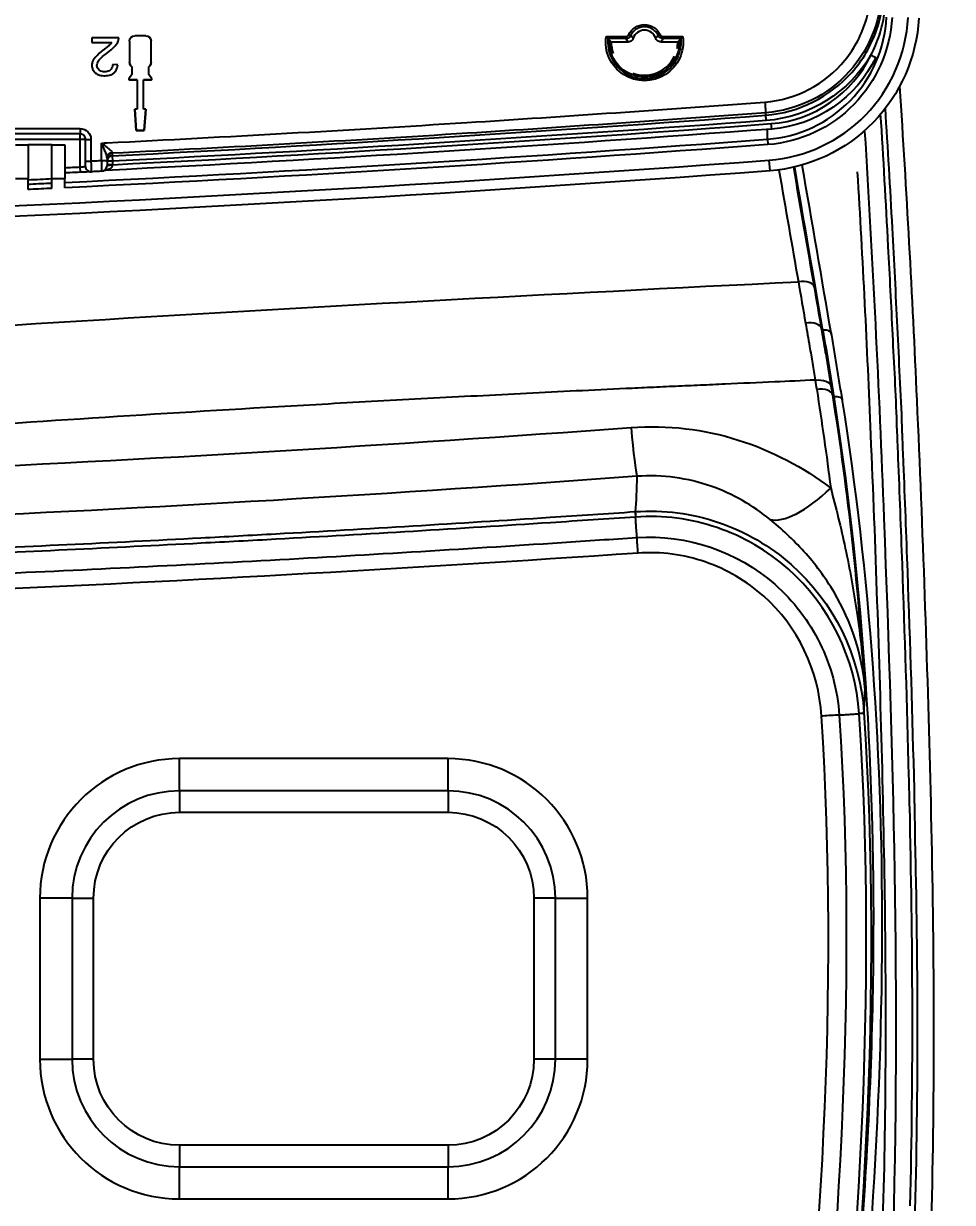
# Model space of a CAD drawing. Header units: millimetres. Extents: x 28 to 3046, y 8 to 3716.
# Drawn here: x 1879.3 to 1965.8, y 1117.8 to 1227.6 of the extents above; entities that cross this region are included whole.
import ezdxf

# ---------------------------------------------------------------- set-up
doc = ezdxf.new("R2010")
doc.units = ezdxf.units.MM
doc.layers.get('Defpoints').update_dxf_attribs({"linetype": 'CONTINUOUS'})
doc.layers.add('1LINE', color=7, linetype='CONTINUOUS')
doc.styles.add('Annotative', font='malgun.ttf')
doc.dimstyles.new('WOO', dxfattribs={"dimtxt": 20, "dimasz": 2, "dimexe": 1.25, "dimexo": 0.3, "dimgap": 1, "dimtad": 1, "dimdec": 1, "dimzin": 1, "dimdsep": 46, "dimtxsty": 'Annotative', "dimcen": 0, "dimclrd": 1, "dimclre": 1, "dimclrt": 2, "dimadec": 0, "dimazin": 0, "dimtfac": 1, "dimtdec": 1, "dimtofl": 0, "dimtmove": 0, "dimatfit": 3, "dimfxl": 0, "dimarcsym": 0})

# ---------------------------------------------------------------- blocks, each defined once
blk = doc.blocks.new('*D13')
at = {"layer": '1LINE', "color": 1, "lineweight": -2}
for p, q in [((1834.77, 1340.8), (2174.27, 1340.8)), ((2173.02, 1338.8), (2173.02, 853.02)), ((1764.11, 851.02), (2174.27, 851.02))]:
    blk.add_line(p, q, dxfattribs=at)
at = {"layer": '1LINE', "color": 1}
for points in [[(2172.69, 1338.8), (2173.36, 1338.8), (2173.02, 1340.8)], [(2172.69, 853.02), (2173.36, 853.02), (2173.02, 851.02)]]:
    blk.add_solid(points, dxfattribs=at)
at = {"layer": 'Defpoints', "color": 0}
for p in [(1834.47, 1340.8), (1763.81, 851.02), (2173.02, 851.02)]:
    blk.add_point(p, dxfattribs=at)
at = {"layer": '1LINE', "color": 2, "insert": (2161.69, 1095.91), "char_height": 20, "attachment_point": 5, "rotation": 90, "style": 'Annotative'}
blk.add_mtext('490', dxfattribs=at)
blk = doc.blocks.new('*D14')
at = {"layer": '1LINE', "color": 1, "lineweight": -2}
for p, q in [((1834.77, 1302.4), (2113.25, 1302.4)), ((2112, 1300.4), (2112, 853.02)), ((1764.11, 851.02), (2113.25, 851.02))]:
    blk.add_line(p, q, dxfattribs=at)
at = {"layer": '1LINE', "color": 1}
for points in [[(2111.67, 1300.4), (2112.34, 1300.4), (2112, 1302.4)], [(2111.67, 853.02), (2112.34, 853.02), (2112, 851.02)]]:
    blk.add_solid(points, dxfattribs=at)
at = {"layer": 'Defpoints', "color": 0}
for p in [(1834.47, 1302.4), (1763.81, 851.02), (2112, 851.02)]:
    blk.add_point(p, dxfattribs=at)
at = {"layer": '1LINE', "color": 2, "insert": (2100.62, 1076.71), "char_height": 20, "attachment_point": 5, "rotation": 90, "style": 'Annotative'}
blk.add_mtext('451', dxfattribs=at)

msp = doc.modelspace()

# ---------------------------------------------------------------- linework, layer by layer
at = {"layer": '1LINE', "linetype": 'Continuous'}
for p, q in [((1890.66, 1226.44), (1889.66, 1226.44)), ((1933.53, 1226.37), (1935.37, 1226.37)), ((1935.37, 1226.17), (1935.37, 1226.37)), ((1938.83, 1226.37), (1938.83, 1226.17)), ((1938.83, 1226.37), (1940.68, 1226.37)), ((1888.15, 1226.23), (1885.64, 1226.23)), ((1885.64, 1226.23), (1885.64, 1225.81)), ((1885.64, 1225.81), (1887.51, 1225.81)), ((1889.16, 1225.94), (1889.16, 1223.94)), ((1891.16, 1223.94), (1891.16, 1225.94)), ((1935.37, 1226.17), (1933.7, 1226.17)), ((1934, 1225.86), (1935.58, 1225.86)), ((1938.62, 1225.86), (1940.21, 1225.86)), ((1940.5, 1226.17), (1938.83, 1226.17)), ((1888.07, 1223.72), (1887.59, 1223.77)), ((1889.36, 1223.54), (1889.36, 1222.84)), ((1889.36, 1223.54), (1889.36, 1223.54)), ((1890.96, 1223.54), (1890.96, 1223.54)), ((1890.96, 1222.84), (1890.96, 1223.54)), ((1891.16, 1223.94), (1891.16, 1223.94)), ((1889.36, 1222.84), (1889.1, 1222.44)), ((1889.86, 1222.33), (1889.16, 1222.33)), ((1889.16, 1222.33), (1889.86, 1222.33)), ((1889.16, 1222.33), (1889.16, 1222.33)), ((1889.86, 1222.33), (1889.86, 1219.6)), ((1889.86, 1222.33), (1889.86, 1222.33)), ((1891.16, 1222.33), (1890.46, 1222.33)), ((1890.46, 1222.33), (1891.16, 1222.33)), ((1890.46, 1222.33), (1890.46, 1222.33)), ((1890.46, 1219.6), (1890.46, 1222.33)), ((1891.22, 1222.44), (1890.96, 1222.84)), ((1891.16, 1222.33), (1891.16, 1222.33)), ((1889.79, 1217.6), (1889.66, 1219.6)), ((1889.66, 1219.6), (1889.79, 1217.6)), ((1889.86, 1219.6), (1889.66, 1219.6)), ((1890.66, 1219.6), (1890.46, 1219.6)), ((1890.66, 1219.6), (1890.53, 1217.6)), ((1890.53, 1217.6), (1890.66, 1219.6)), ((1874.56, 1217.79), (1884.56, 1217.79)), ((1884.56, 1217.79), (1884.56, 1217.29)), ((1889.79, 1217.6), (1889.79, 1217.6)), ((1890.53, 1217.6), (1889.79, 1217.6)), ((1889.79, 1217.6), (1890.53, 1217.6)), ((1890.53, 1217.6), (1890.53, 1217.6)), ((1948.95, 1217.75), (1948.91, 1218.25)), ((1884.56, 1217.29), (1874.56, 1217.29)), ((1884.56, 1216.79), (1874.56, 1216.79)), ((1884.56, 1216.79), (1884.56, 1217.29)), ((1885.06, 1216.79), (1884.56, 1216.79)), ((1884.56, 1214.22), (1884.56, 1216.79)), ((1885.06, 1214.77), (1885.06, 1216.79)), ((1885.56, 1216.79), (1885.56, 1214.77)), ((1886.56, 1214.82), (1886.56, 1216.44)), ((1948.56, 1216.8), (1948.6, 1216.3)), ((1878.53, 1216.29), (1879.73, 1216.29)), ((1881.93, 1216.29), (1879.73, 1216.29)), ((1879.73, 1216.29), (1879.73, 1213.13)), ((1881.93, 1213.13), (1881.93, 1216.29)), ((1881.93, 1216.29), (1883.13, 1216.29)), ((1883.13, 1216.29), (1883.13, 1213.13)), ((1884.59, 1213.72), (1884.56, 1214.22)), ((1887.06, 1215.07), (1887.06, 1214.82)), ((1887.54, 1215.26), (1887.56, 1214.76)), ((1887.56, 1214.76), (1887.56, 1214.43)), ((1948.79, 1213.86), (1948.71, 1214.85)), ((1878.53, 1213.13), (1879.73, 1213.13)), ((1879.73, 1212.12), (1879.73, 1213.13)), ((1881.93, 1212.22), (1881.93, 1213.13)), ((1881.93, 1213.13), (1883.13, 1213.13)), ((1883.13, 1212.28), (1883.13, 1213.13)), ((1953.6, 1199.16), (1953.66, 1199.17)), ((1953.71, 1199.01), (1953.69, 1199.01)), ((1954.63, 1192.96), (1954.69, 1192.97)), ((1954.72, 1192.81), (1954.74, 1192.81)), ((1936.28, 1181.62), (1936.27, 1181.62)), ((1893.81, 1156.12), (1893.81, 1159.12)), ((1918.81, 1159.12), (1893.81, 1159.12)), ((1918.81, 1156.12), (1918.81, 1159.12)), ((1893.81, 1156.12), (1893.81, 1154.12)), ((1918.81, 1156.12), (1893.81, 1156.12)), ((1918.81, 1156.12), (1918.81, 1154.12)), ((1893.81, 1154.12), (1918.81, 1154.12)), ((1883.81, 1146.12), (1880.81, 1146.12)), ((1880.81, 1146.12), (1880.81, 1131.12)), ((1883.81, 1146.12), (1883.81, 1131.12)), ((1883.81, 1146.12), (1885.81, 1146.12)), ((1885.81, 1131.12), (1885.81, 1146.12)), ((1926.81, 1146.12), (1926.81, 1131.12)), ((1928.81, 1146.12), (1926.81, 1146.12)), ((1928.81, 1131.12), (1928.81, 1146.12)), ((1928.81, 1146.12), (1931.81, 1146.12)), ((1931.81, 1131.12), (1931.81, 1146.12)), ((1880.81, 1131.12), (1883.81, 1131.12)), ((1885.81, 1131.12), (1883.81, 1131.12)), ((1928.81, 1131.12), (1926.81, 1131.12)), ((1931.81, 1131.12), (1928.81, 1131.12)), ((1893.81, 1123.12), (1893.81, 1121.12)), ((1918.81, 1123.12), (1893.81, 1123.12)), ((1918.81, 1123.12), (1918.81, 1121.12)), ((1893.81, 1118.12), (1893.81, 1121.12)), ((1893.81, 1121.12), (1918.81, 1121.12)), ((1918.81, 1118.12), (1918.81, 1121.12)), ((1893.81, 1118.12), (1918.81, 1118.12))]:
    msp.add_line(p, q, dxfattribs=at)
at = {"layer": '1LINE', "linetype": 'Continuous', "extrusion": (0, 0, -1)}
for centre, radius, start, end in [((-1937.1, 1225.86), 1.61, 24.9748, 155.0252), ((-1937.1, 1225.86), 3.61, 171.9476, 8.0524), ((-1893.81, 1146.12), 8, 0, 90), ((-1918.81, 1146.12), 8, 90, 180), ((-1893.81, 1131.12), 8, 270, 0), ((-1918.81, 1131.12), 8, 180, 270)]:
    msp.add_arc(centre, radius, start, end, dxfattribs=at)
at = {"layer": '1LINE', "linetype": 'Continuous', "extrusion": (3.83778e-22, 6.26757e-06, -1)}
for centre, radius, start, end in [((-1889.66, 1225.94, 0.01), 0.5, 0, 90), ((-1890.66, 1225.94, 0.01), 0.5, 90, 180), ((-1889.66, 1223.94, 0.01), 0.5, 306.8699, 359.9814), ((-1890.66, 1223.94, 0.01), 0.5, 180.0186, 233.1301), ((-1889.16, 1222.4, 0.01), 0.0716, 270, 359.867), ((-1891.16, 1222.4, 0.01), 0.0716, 180.133, 270), ((-1884.56, 1216.79, 0.01), 1, 90, 180)]:
    msp.add_arc(centre, radius, start, end, dxfattribs=at)
at = {"layer": '1LINE', "linetype": 'Continuous'}
for centre, radius, start, end in [((1937.1, 1225.86), 1.1, 18.1678, 161.8322), ((1937.1, 1225.86), 3.1, 180, 200.205), ((1937.1, 1225.86), 3.1, 348.9328, 0), ((1937.1, 1225.86), 3.1, 249.4012, 334.4934), ((1885.56, 1214.27), 0.5, 180, 272.811), ((1886.56, 1214.32), 0.5, 272.8342, 0), ((1893.81, 1146.12), 13, 90, 180), ((1918.81, 1146.12), 13, 0, 90), ((1893.81, 1146.12), 10, 90, 180), ((1918.81, 1146.12), 10, 0, 90), ((1893.81, 1131.12), 13, 180, 270), ((1893.81, 1131.12), 10, 180, 270), ((1918.81, 1131.12), 10, 270, 0), ((1918.81, 1131.12), 13, 270, 0)]:
    msp.add_arc(centre, radius, start, end, dxfattribs=at)
at = {"layer": '1LINE', "linetype": 'Continuous', "extrusion": (-3.83778e-22, -6.26758e-06, 1)}
for centre, radius, start, end in [((1889.66, 1223.94, -0.01), 0.5, 180.0192, 233.1301), ((1890.66, 1223.94, -0.01), 0.5, 306.8699, 359.9808), ((1889.16, 1222.4, -0.01), 0.0716, 146.9613, 270), ((1891.16, 1222.4, -0.01), 0.0716, 270, 33.0347)]:
    msp.add_arc(centre, radius, start, end, dxfattribs=at)
at = {"layer": '1LINE', "linetype": 'Continuous'}
for centre, major_axis, ratio, start_param, end_param in [((1935.64, 1226.54), (-0.181, 0.084), 0.000006, 1.570799, 3.089233), ((1938.56, 1226.54), (0.181, 0.084), 0.000006, 3.193953, 4.712386), ((1958.19, 1224.63), (-0.452, 0.214), 0.000006, 1.570799, 3.191454), ((1948.44, 1218.54), (0.037, -0.499), 0.002236, 1.570802, 3.091635), ((1885.56, 1216.79), (0.5, 0), 0.000006, 3.141599, 4.712389), ((1887.56, 1215.07), (0.5, 0), 0.942681, 1.617709, 3.141593), ((1887.56, 1214.99), (0.5, 0), 0.99875, 1.620493, 3.141593), ((1885.56, 1214.77), (0.5, 0), 0.000006, 3.141593, 4.712389), ((1886.56, 1214.82), (-0.5, 0), 0.000006, 1.570796, 3.141593), ((1887.56, 1214.76), (0.5, 0), 0.99875, 1.620488, 3.141593), ((1887.56, 1214.76), (0.5, 0), 0.000006, 1.570796, 3.141593), ((1887.56, 1214.43), (0.5, 0), 0.000006, 1.570796, 3.141593), ((1887.56, 1214.32), (0.5, 0), 0.105838, 1.576078, 3.141593), ((1951.45, 1202.74), (-1.48, -0.26), 0.525102, 3.162101, 4.634067), ((1952.12, 1198.88), (-1.48, -0.26), 0.525074, 3.162101, 4.633745), ((1953.72, 1198.58), (-0.788, -0.136), 0.535502, 2.935472, 4.633356), ((1953.15, 1192.71), (-1.48, -0.24), 0.525846, 3.162112, 4.641108), ((1954.75, 1192.38), (-0.79, -0.126), 0.536262, 2.938579, 4.640829), ((1935.73, 1195.25), (-0.73, 9.97), 0.031027, 2.127496, 2.976906), ((1954.32, 1189.61), (6.03, 7.98), 0.361896, 3.292054, 4.285121), ((1936.3, 1181.13), (-0.068, 0.998), 0.000026, 0.127215, 1.060809), ((1936.31, 1181.13), (-0.068, 0.998), 0.002081, 0.127217, 1.060815), ((1936.5, 1178.26), (-0.21, 2.99), 0.000537, 4.712388, 5.222376)]:
    msp.add_ellipse(centre, major_axis=major_axis, ratio=ratio, start_param=start_param, end_param=end_param, dxfattribs=at)
at = {"layer": '1LINE', "linetype": 'Continuous', "extrusion": (0, 0, -1)}
for start_param, end_param in [(0.260064, 1.69226), (4.736758, 6.030026)]:
    msp.add_ellipse((1937.1, 1225.86), major_axis=(0.24, -3.25), ratio=1, start_param=start_param, end_param=end_param, dxfattribs=at)
at = {"layer": '1LINE', "linetype": 'Continuous'}
for points, knots in [([(1948.32, 1220.26), (1951.22, 1220.49), (1953.92, 1221.91), (1956.68, 1225.29), (1957.36, 1226.58), (1957.96, 1228.66), (1958.09, 1229.37), (1958.21, 1230.79), (1958.18, 1231.52), (1958.16, 1232.24)], [0, 0, 0, 0, 0.5, 0.5, 0.75, 0.75, 0.875, 0.875, 1, 1, 1, 1]), ([(1959.19, 1231.25), (1959.25, 1228.25), (1958.17, 1225.32), (1954.16, 1220.88), (1951.38, 1219.5), (1948.39, 1219.27)], [0, 0, 0, 0, 0.5, 0.5, 1, 1, 1, 1]), ([(1948.4, 1219.04), (1951.48, 1219.28), (1954.39, 1220.75), (1957.42, 1224.17), (1958.21, 1225.52), (1959.2, 1228.32), (1959.42, 1229.78), (1959.41, 1231.24)], [0, 0, 0, 0, 0.506537, 0.506537, 0.759805, 0.759805, 1, 1, 1, 1]), ([(1958.19, 1224.63), (1958.5, 1225.23), (1958.76, 1225.85), (1959.18, 1227.11), (1959.33, 1227.75), (1959.51, 1228.87), (1959.55, 1229.35), (1959.56, 1229.82)], [0, 0, 0, 0, 0.371503, 0.371503, 0.737036, 0.737036, 1, 1, 1, 1]), ([(1948.56, 1216.8), (1951.47, 1217.02), (1954.23, 1218.31), (1958.27, 1222.47), (1959.49, 1225.25), (1959.65, 1228.16)], [0, 0, 0, 0, 0.5, 0.5, 1, 1, 1, 1]), ([(1960.15, 1228.13), (1959.98, 1225.1), (1958.71, 1222.21), (1954.5, 1217.88), (1951.63, 1216.53), (1948.6, 1216.3)], [0, 0, 0, 0, 0.5, 0.5, 1, 1, 1, 1]), ([(1948.71, 1214.85), (1952.11, 1215.11), (1955.33, 1216.63), (1960.04, 1221.47), (1961.47, 1224.73), (1961.65, 1228.13)], [0, 0, 0, 0, 0.5, 0.5, 1, 1, 1, 1]), ([(1962.65, 1228.08), (1962.45, 1224.44), (1960.92, 1220.95), (1955.87, 1215.76), (1952.42, 1214.13), (1948.79, 1213.86)], [0, 0, 0, 0, 0.5, 0.5, 1, 1, 1, 1]), ([(1933.7, 1226.17), (1933.7, 1226.17), (1933.7, 1226.17), (1933.69, 1226.18), (1933.68, 1226.19), (1933.66, 1226.22), (1933.65, 1226.23), (1933.61, 1226.27), (1933.59, 1226.3), (1933.55, 1226.34), (1933.54, 1226.35), (1933.53, 1226.37), (1933.53, 1226.37), (1933.53, 1226.37)], [0, 0, 0, 0, 0.157781, 0.157781, 0.314175, 0.314175, 0.536566, 0.536566, 0.828267, 0.828267, 0.992037, 0.992037, 1, 1, 1, 1]), ([(1935.37, 1226.37), (1935.38, 1226.37), (1935.4, 1226.37), (1935.44, 1226.37), (1935.47, 1226.38), (1935.53, 1226.41), (1935.56, 1226.43), (1935.61, 1226.48), (1935.63, 1226.51), (1935.64, 1226.54)], [0, 0, 0, 0, 0.107515, 0.107515, 0.404892, 0.404892, 0.702453, 0.702453, 1, 1, 1, 1]), ([(1935.82, 1226.46), (1935.8, 1226.41), (1935.77, 1226.36), (1935.69, 1226.28), (1935.64, 1226.25), (1935.54, 1226.2), (1935.49, 1226.18), (1935.41, 1226.17), (1935.39, 1226.17), (1935.37, 1226.17)], [0, 0, 0, 0, 0.297526, 0.297526, 0.595119, 0.595119, 0.892502, 0.892502, 1, 1, 1, 1]), ([(1938.38, 1226.46), (1938.32, 1226.58), (1938.25, 1226.69), (1938.07, 1226.9), (1937.96, 1226.98), (1937.71, 1227.14), (1937.56, 1227.2), (1937.26, 1227.27), (1937.09, 1227.28), (1936.78, 1227.24), (1936.63, 1227.2), (1936.34, 1227.06), (1936.21, 1226.96), (1935.99, 1226.74), (1935.89, 1226.6), (1935.82, 1226.46)], [0, 0, 0, 0, 0.126645, 0.126645, 0.25329, 0.25329, 0.402012, 0.402012, 0.550735, 0.550735, 0.699457, 0.699457, 0.848179, 0.848179, 1, 1, 1, 1]), ([(1935.82, 1226.46), (1935.86, 1226.41), (1935.9, 1226.37), (1935.97, 1226.29), (1936.01, 1226.25), (1936.05, 1226.21)], [0, 0, 0, 0, 0.486857, 0.486857, 1, 1, 1, 1]), ([(1938.15, 1226.21), (1938.19, 1226.25), (1938.23, 1226.29), (1938.31, 1226.37), (1938.34, 1226.41), (1938.38, 1226.46)], [0, 0, 0, 0, 0.513143, 0.513143, 1, 1, 1, 1]), ([(1938.83, 1226.17), (1938.77, 1226.17), (1938.72, 1226.18), (1938.61, 1226.22), (1938.56, 1226.24), (1938.47, 1226.31), (1938.44, 1226.36), (1938.4, 1226.42), (1938.39, 1226.44), (1938.38, 1226.46)], [0, 0, 0, 0, 0.297526, 0.297526, 0.595118, 0.595118, 0.892502, 0.892502, 1, 1, 1, 1]), ([(1938.56, 1226.54), (1938.56, 1226.53), (1938.57, 1226.52), (1938.59, 1226.48), (1938.62, 1226.45), (1938.67, 1226.41), (1938.7, 1226.4), (1938.76, 1226.37), (1938.8, 1226.37), (1938.83, 1226.37)], [0, 0, 0, 0, 0.107515, 0.107515, 0.404892, 0.404892, 0.702453, 0.702453, 1, 1, 1, 1]), ([(1940.5, 1226.17), (1940.5, 1226.17), (1940.5, 1226.17), (1940.51, 1226.18), (1940.52, 1226.19), (1940.54, 1226.22), (1940.56, 1226.23), (1940.59, 1226.27), (1940.61, 1226.3), (1940.65, 1226.34), (1940.66, 1226.35), (1940.67, 1226.37), (1940.68, 1226.37), (1940.68, 1226.37)], [0, 0, 0, 0, 0.157781, 0.157781, 0.314175, 0.314175, 0.536566, 0.536566, 0.828267, 0.828267, 0.992037, 0.992037, 1, 1, 1, 1]), ([(1886.34, 1224.19), (1886.52, 1224.41), (1886.75, 1224.59), (1887.18, 1224.93), (1887.4, 1225.09), (1887.75, 1225.41), (1887.9, 1225.56), (1888.04, 1225.8), (1888.07, 1225.86), (1888.1, 1225.93)], [0, 0, 0, 0, 0.34116, 0.34116, 0.664074, 0.664074, 0.915866, 0.915866, 1, 1, 1, 1]), ([(1887.31, 1225.58), (1887.28, 1225.55), (1887.24, 1225.52), (1887.14, 1225.43), (1887.07, 1225.37), (1886.92, 1225.25), (1886.84, 1225.2), (1886.77, 1225.14)], [0, 0, 0, 0, 0.190946, 0.190946, 0.595354, 0.595354, 1, 1, 1, 1]), ([(1887.51, 1225.81), (1887.49, 1225.79), (1887.47, 1225.77), (1887.44, 1225.72), (1887.42, 1225.7), (1887.37, 1225.65), (1887.34, 1225.61), (1887.31, 1225.58)], [0, 0, 0, 0, 0.272043, 0.272043, 0.544007, 0.544007, 1, 1, 1, 1]), ([(1888.1, 1225.93), (1888.11, 1225.95), (1888.12, 1225.98), (1888.13, 1226.02), (1888.14, 1226.05), (1888.15, 1226.12), (1888.16, 1226.18), (1888.15, 1226.23)], [0, 0, 0, 0, 0.253145, 0.253145, 0.506288, 0.506288, 1, 1, 1, 1]), ([(1933.7, 1226.17), (1933.69, 1226.04), (1933.69, 1225.9), (1933.7, 1225.39), (1933.78, 1225), (1934.05, 1224.29), (1934.25, 1223.95), (1934.74, 1223.37), (1935.04, 1223.11), (1935.7, 1222.73), (1936.07, 1222.59), (1936.82, 1222.44), (1937.21, 1222.43), (1937.97, 1222.54), (1938.34, 1222.66), (1939.02, 1223.02), (1939.33, 1223.25), (1939.85, 1223.81), (1940.07, 1224.14), (1940.38, 1224.84), (1940.47, 1225.22), (1940.52, 1225.79), (1940.52, 1225.98), (1940.5, 1226.17)], [0, 0, 0, 0, 0.035118, 0.035118, 0.136763, 0.136763, 0.238408, 0.238408, 0.340053, 0.340053, 0.441697, 0.441697, 0.543342, 0.543342, 0.644987, 0.644987, 0.746632, 0.746632, 0.848277, 0.848277, 0.949921, 0.949921, 1, 1, 1, 1]), ([(1935.58, 1225.86), (1935.54, 1225.91), (1935.5, 1225.97), (1935.44, 1226.07), (1935.4, 1226.12), (1935.37, 1226.17)], [0, 0, 0, 0, 0.513158, 0.513158, 1, 1, 1, 1]), ([(1936.05, 1226.21), (1936.04, 1226.15), (1936.01, 1226.1), (1935.94, 1226.01), (1935.9, 1225.97), (1935.81, 1225.91), (1935.75, 1225.89), (1935.66, 1225.87), (1935.62, 1225.86), (1935.58, 1225.86)], [0, 0, 0, 0, 0.269378, 0.269378, 0.538772, 0.538772, 0.807945, 0.807945, 1, 1, 1, 1]), ([(1938.62, 1225.86), (1938.57, 1225.86), (1938.51, 1225.87), (1938.4, 1225.91), (1938.35, 1225.94), (1938.27, 1226.01), (1938.23, 1226.05), (1938.18, 1226.13), (1938.16, 1226.17), (1938.15, 1226.21)], [0, 0, 0, 0, 0.269378, 0.269378, 0.538772, 0.538772, 0.807945, 0.807945, 1, 1, 1, 1]), ([(1938.83, 1226.17), (1938.8, 1226.12), (1938.77, 1226.07), (1938.7, 1225.97), (1938.66, 1225.91), (1938.62, 1225.86)], [0, 0, 0, 0, 0.486842, 0.486842, 1, 1, 1, 1]), ([(1886.05, 1224.52), (1885.91, 1224.38), (1885.79, 1224.22), (1885.68, 1223.93), (1885.65, 1223.82), (1885.64, 1223.6), (1885.66, 1223.49), (1885.73, 1223.29), (1885.78, 1223.2), (1885.91, 1223.04), (1885.98, 1222.97), (1886.15, 1222.85), (1886.26, 1222.8), (1886.53, 1222.72), (1886.71, 1222.71), (1887.07, 1222.72), (1887.26, 1222.74), (1887.52, 1222.85), (1887.62, 1222.9), (1887.7, 1222.97)], [0, 0, 0, 0, 0.167912, 0.167912, 0.259307, 0.259307, 0.350781, 0.350781, 0.43825, 0.43825, 0.518694, 0.518694, 0.614266, 0.614266, 0.758371, 0.758371, 0.914245, 0.914245, 1, 1, 1, 1]), ([(1886.77, 1225.14), (1886.69, 1225.07), (1886.6, 1225.01), (1886.44, 1224.87), (1886.36, 1224.81), (1886.2, 1224.67), (1886.12, 1224.6), (1886.05, 1224.52)], [0, 0, 0, 0, 0.336515, 0.336515, 0.667792, 0.667792, 1, 1, 1, 1]), ([(1886.33, 1223.24), (1886.28, 1223.29), (1886.23, 1223.34), (1886.17, 1223.45), (1886.14, 1223.52), (1886.12, 1223.64), (1886.12, 1223.7), (1886.15, 1223.84), (1886.18, 1223.92), (1886.25, 1224.06), (1886.3, 1224.13), (1886.34, 1224.19)], [0, 0, 0, 0, 0.187685, 0.187685, 0.377183, 0.377183, 0.546658, 0.546658, 0.775265, 0.775265, 1, 1, 1, 1]), ([(1887.38, 1223.25), (1887.32, 1223.2), (1887.25, 1223.16), (1887.11, 1223.1), (1887.03, 1223.08), (1886.84, 1223.06), (1886.72, 1223.07), (1886.53, 1223.11), (1886.46, 1223.15), (1886.37, 1223.2), (1886.35, 1223.22), (1886.33, 1223.24)], [0, 0, 0, 0, 0.209089, 0.209089, 0.416344, 0.416344, 0.721645, 0.721645, 0.923789, 0.923789, 1, 1, 1, 1]), ([(1887.59, 1223.77), (1887.59, 1223.71), (1887.58, 1223.66), (1887.56, 1223.53), (1887.53, 1223.45), (1887.46, 1223.34), (1887.42, 1223.29), (1887.38, 1223.25)], [0, 0, 0, 0, 0.283182, 0.283182, 0.696823, 0.696823, 1, 1, 1, 1]), ([(1887.7, 1222.97), (1887.76, 1223.02), (1887.82, 1223.08), (1887.93, 1223.24), (1887.98, 1223.35), (1888.04, 1223.54), (1888.06, 1223.63), (1888.07, 1223.72)], [0, 0, 0, 0, 0.290739, 0.290739, 0.681517, 0.681517, 1, 1, 1, 1]), ([(1938.15, 1222.77), (1937.83, 1222.66), (1937.49, 1222.61), (1936.93, 1222.6), (1936.71, 1222.62), (1936.49, 1222.66)], [0, 0, 0, 0, 0.608707, 0.608707, 1, 1, 1, 1]), ([(1960.85, 1221.73), (1961.49, 1212.02), (1962.02, 1202.27), (1962.99, 1180.4), (1963.43, 1168.27), (1964.02, 1143.94), (1964.14, 1131.75), (1963.61, 1107.31), (1962.96, 1095.07), (1960.45, 1070.55), (1958.61, 1058.32), (1951.02, 1022), (1943.19, 998.28), (1927.46, 964.88), (1921.52, 954.07), (1908.13, 933.18), (1900.77, 923.27), (1888.75, 909.3), (1884.58, 904.79), (1875.88, 896.07), (1871.37, 891.86), (1857.07, 879.88), (1846.61, 873.02), (1824.26, 862.07), (1812.42, 857.91), (1788.47, 852.4), (1776.26, 851.01), (1763.81, 851.02)], [0, 0, 0, 0, 0.063029, 0.063029, 0.14111, 0.14111, 0.219191, 0.219191, 0.297272, 0.297272, 0.375352, 0.375352, 0.531514, 0.531514, 0.609595, 0.609595, 0.687676, 0.687676, 0.726717, 0.726717, 0.765757, 0.765757, 0.843838, 0.843838, 0.921919, 0.921919, 1, 1, 1, 1]), ([(1886.56, 1216.44), (1886.73, 1216.45), (1886.9, 1216.46), (1898.23, 1217.02), (1909.4, 1217.65), (1929.82, 1218.94), (1939.07, 1219.58), (1948.32, 1220.26)], [0, 0, 0, 0, 0.008091, 0.008091, 0.55043, 0.55043, 1, 1, 1, 1]), ([(1948.32, 1220.26), (1948.32, 1220.23), (1948.32, 1220.19), (1948.33, 1220.13), (1948.33, 1220.11), (1948.34, 1219.98), (1948.35, 1219.88), (1948.36, 1219.68), (1948.37, 1219.59), (1948.38, 1219.44), (1948.38, 1219.38), (1948.39, 1219.3), (1948.39, 1219.27), (1948.39, 1219.27)], [0, 0, 0, 0, 0.075797, 0.075797, 0.112651, 0.112651, 0.334488, 0.334488, 0.556325, 0.556325, 0.778163, 0.778163, 1, 1, 1, 1]), ([(1961.08, 1190.02), (1961.06, 1191.57), (1960.95, 1193.11), (1960.81, 1196.2), (1960.74, 1197.74), (1960.51, 1202.37), (1960.36, 1205.45), (1959.99, 1212.25), (1959.77, 1215.97), (1959.53, 1219.68)], [0, 0, 0, 0, 0.155703, 0.155703, 0.311405, 0.311405, 0.62281, 0.62281, 1, 1, 1, 1]), ([(1948.39, 1219.27), (1939.14, 1218.58), (1929.89, 1217.94), (1909.6, 1216.66), (1898.57, 1216.04), (1887.54, 1215.49)], [0, 0, 0, 0, 0.456418, 0.456418, 1, 1, 1, 1]), ([(1948.4, 1219.04), (1948.4, 1219.05), (1948.4, 1219.07), (1948.4, 1219.14), (1948.39, 1219.21), (1948.39, 1219.27)], [0, 0, 0, 0, 0.183474, 0.183474, 1, 1, 1, 1]), ([(1959.06, 1219.16), (1959.32, 1215.05), (1959.56, 1210.93), (1959.92, 1204.07), (1960.06, 1201.33), (1960.32, 1195.84), (1960.49, 1193.09), (1960.57, 1190.35)], [0, 0, 0, 0, 0.429346, 0.429346, 0.714673, 0.714673, 1, 1, 1, 1]), ([(1763.81, 854.5), (1775.83, 854.49), (1787.83, 855.84), (1811.26, 861.21), (1822.46, 865.14), (1843.8, 875.45), (1853.99, 881.99), (1867.92, 893.46), (1872.32, 897.51), (1880.77, 905.85), (1884.83, 910.17), (1896.51, 923.53), (1903.66, 932.96), (1916.74, 952.84), (1922.67, 963.32), (1938.41, 995.66), (1946.07, 1017.96), (1953.94, 1052.21), (1955.92, 1063.78), (1958.8, 1087.16), (1959.68, 1099.01), (1961.02, 1134.51), (1960.32, 1158.13), (1958.96, 1193.58), (1958.37, 1205.59), (1957.63, 1217.55)], [0, 0, 0, 0, 0.076741, 0.076741, 0.153483, 0.153483, 0.230224, 0.230224, 0.268595, 0.268595, 0.306966, 0.306966, 0.383707, 0.383707, 0.460449, 0.460449, 0.613932, 0.613932, 0.690673, 0.690673, 0.767415, 0.767415, 0.920898, 0.920898, 1, 1, 1, 1]), ([(1885.06, 1216.79), (1885.06, 1216.85), (1885.05, 1216.9), (1885.02, 1217.01), (1884.99, 1217.06), (1884.92, 1217.15), (1884.88, 1217.18), (1884.78, 1217.24), (1884.73, 1217.26), (1884.64, 1217.29), (1884.6, 1217.29), (1884.56, 1217.29)], [0, 0, 0, 0, 0.214941, 0.214941, 0.429881, 0.429881, 0.644822, 0.644822, 0.859762, 0.859762, 1, 1, 1, 1]), ([(1887.06, 1215.07), (1887.06, 1215.12), (1887.05, 1215.17), (1887.02, 1215.29), (1887, 1215.36), (1886.93, 1215.56), (1886.88, 1215.69), (1886.74, 1216.02), (1886.65, 1216.23), (1886.56, 1216.44), (1886.56, 1216.44), (1886.56, 1216.44)], [0, 0, 0, 0, 0.14124, 0.14124, 0.299634, 0.299634, 0.575243, 0.575243, 0.995056, 0.995056, 1, 1, 1, 1]), ([(1886.56, 1216.44), (1886.56, 1216.44), (1886.57, 1216.44), (1886.74, 1216.3), (1886.91, 1216.17), (1887.18, 1215.95), (1887.28, 1215.86), (1887.41, 1215.74), (1887.46, 1215.69), (1887.5, 1215.64), (1887.5, 1215.63), (1887.53, 1215.59), (1887.54, 1215.57), (1887.54, 1215.55)], [0, 0, 0, 0, 0.004019, 0.004019, 0.41622, 0.41622, 0.687915, 0.687915, 0.847786, 0.847786, 0.886377, 0.886377, 1, 1, 1, 1]), ([(1887.54, 1215.49), (1887.54, 1215.47), (1887.54, 1215.46), (1887.54, 1215.38), (1887.54, 1215.32), (1887.54, 1215.26)], [0, 0, 0, 0, 0.21831, 0.21831, 1, 1, 1, 1]), ([(1884.56, 1214.22), (1884.6, 1214.23), (1884.64, 1214.23), (1884.73, 1214.24), (1884.78, 1214.24), (1884.88, 1214.25), (1884.92, 1214.26), (1884.99, 1214.26), (1885.02, 1214.27), (1885.05, 1214.27), (1885.06, 1214.27), (1885.06, 1214.27)], [0, 0, 0, 0, 0.141682, 0.141682, 0.3575, 0.3575, 0.572849, 0.572849, 0.787842, 0.787842, 1, 1, 1, 1]), ([(1885.06, 1214.27), (1885.06, 1214.27), (1885.06, 1214.28), (1885.06, 1214.32), (1885.06, 1214.35), (1885.06, 1214.42), (1885.06, 1214.46), (1885.06, 1214.55), (1885.06, 1214.61), (1885.06, 1214.7), (1885.06, 1214.73), (1885.06, 1214.77)], [0, 0, 0, 0, 0.21462, 0.21462, 0.429232, 0.429232, 0.64396, 0.64396, 0.858936, 0.858936, 1, 1, 1, 1]), ([(1885.56, 1214.77), (1885.71, 1214.78), (1885.86, 1214.79), (1886.2, 1214.8), (1886.38, 1214.81), (1886.56, 1214.82)], [0, 0, 0, 0, 0.450776, 0.450776, 1, 1, 1, 1]), ([(1885.56, 1214.77), (1885.56, 1214.7), (1885.57, 1214.62), (1885.57, 1214.44), (1885.57, 1214.34), (1885.58, 1214.15), (1885.58, 1214.06), (1885.58, 1213.92), (1885.58, 1213.87), (1885.59, 1213.79), (1885.59, 1213.77), (1885.59, 1213.77)], [0, 0, 0, 0, 0.14103, 0.14103, 0.355981, 0.355981, 0.57074, 0.57074, 0.785444, 0.785444, 1, 1, 1, 1]), ([(1886.59, 1213.82), (1886.59, 1213.82), (1886.59, 1213.83), (1886.59, 1213.87), (1886.59, 1213.91), (1886.58, 1214.03), (1886.58, 1214.11), (1886.58, 1214.28), (1886.57, 1214.38), (1886.57, 1214.6), (1886.57, 1214.71), (1886.56, 1214.82)], [0, 0, 0, 0, 0.138096, 0.138096, 0.353408, 0.353408, 0.568917, 0.568917, 0.784482, 0.784482, 1, 1, 1, 1]), ([(1887.56, 1214.37), (1887.56, 1214.34), (1887.55, 1214.31), (1887.53, 1214.27), (1887.53, 1214.25), (1887.49, 1214.19), (1887.45, 1214.15), (1887.35, 1214.07), (1887.28, 1214.02), (1887.13, 1213.95), (1887.05, 1213.93), (1886.97, 1213.91), (1886.95, 1213.9), (1886.94, 1213.9), (1886.93, 1213.9), (1886.92, 1213.89), (1886.92, 1213.89), (1886.91, 1213.89), (1886.92, 1213.89), (1886.92, 1213.9), (1886.92, 1213.9), (1886.93, 1213.9)], [0, 0, 0, 0, 0.086218, 0.086218, 0.137386, 0.137386, 0.293775, 0.293775, 0.554311, 0.554311, 0.826937, 0.826937, 0.872935, 0.872935, 0.911747, 0.911747, 0.94129, 0.94129, 0.966852, 0.966852, 1, 1, 1, 1]), ([(1887.06, 1214.82), (1887.06, 1214.77), (1887.06, 1214.71), (1887.06, 1214.6), (1887.06, 1214.55), (1887.06, 1214.46), (1887.06, 1214.43), (1887.06, 1214.37), (1887.06, 1214.34), (1887.06, 1214.32), (1887.06, 1214.32), (1887.06, 1214.32)], [0, 0, 0, 0, 0.215897, 0.215897, 0.431802, 0.431802, 0.647589, 0.647589, 0.863121, 0.863121, 1, 1, 1, 1]), ([(1845.11, 878.59), (1847.19, 879.86), (1849.25, 881.19), (1859.65, 888.28), (1867.52, 895), (1882.12, 909.23), (1888.98, 916.87), (1901.73, 932.93), (1907.67, 941.43), (1923.94, 967.8), (1932.61, 986.3), (1941.24, 1010.32), (1942.86, 1015.17), (1945.87, 1024.96), (1947.26, 1029.85), (1951.17, 1044.92), (1953.26, 1055.11), (1956.45, 1075.48), (1957.56, 1085.69), (1959.04, 1106.21), (1959.41, 1116.53), (1959.65, 1137.3), (1959.51, 1147.77), (1958.99, 1168.56), (1958.62, 1178.92), (1957.84, 1197.46), (1957.44, 1205.62), (1956.95, 1213.76)], [0, 0, 0, 0, 0.020095, 0.020095, 0.10322, 0.10322, 0.186345, 0.186345, 0.269469, 0.269469, 0.435719, 0.435719, 0.477281, 0.477281, 0.518844, 0.518844, 0.601969, 0.601969, 0.685093, 0.685093, 0.768218, 0.768218, 0.851343, 0.851343, 0.934468, 0.934468, 1, 1, 1, 1]), ([(1884.59, 1213.72), (1884.25, 1213.71), (1883.92, 1213.69), (1883.43, 1213.67), (1883.28, 1213.66), (1883.13, 1213.65)], [0, 0, 0, 0, 0.684709, 0.684709, 1, 1, 1, 1]), ([(1885.59, 1213.77), (1885.59, 1213.77), (1885.57, 1213.77), (1885.49, 1213.77), (1885.44, 1213.76), (1885.3, 1213.76), (1885.21, 1213.75), (1885.02, 1213.74), (1884.92, 1213.74), (1884.74, 1213.73), (1884.66, 1213.73), (1884.59, 1213.72)], [0, 0, 0, 0, 0.214601, 0.214601, 0.429203, 0.429203, 0.643934, 0.643934, 0.858926, 0.858926, 1, 1, 1, 1]), ([(1886.59, 1213.82), (1886.41, 1213.81), (1886.24, 1213.8), (1885.9, 1213.79), (1885.75, 1213.78), (1885.59, 1213.77)], [0, 0, 0, 0, 0.524607, 0.524607, 1, 1, 1, 1]), ([(1886.93, 1213.9), (1886.93, 1213.9), (1886.93, 1213.9), (1886.89, 1213.89), (1886.85, 1213.89), (1886.8, 1213.88), (1886.78, 1213.87), (1886.77, 1213.87)], [0, 0, 0, 0, 0.017104, 0.017104, 0.489167, 0.489167, 1, 1, 1, 1]), ([(1879.73, 1212.62), (1879.79, 1212.62), (1879.86, 1212.62), (1880.26, 1212.64), (1880.59, 1212.66), (1881.26, 1212.69), (1881.59, 1212.7), (1881.93, 1212.72)], [0, 0, 0, 0, 0.090907, 0.090907, 0.544945, 0.544945, 1, 1, 1, 1]), ([(1881.93, 1212.22), (1881.26, 1212.19), (1880.59, 1212.16), (1879.86, 1212.12), (1879.79, 1212.12), (1879.73, 1212.12)], [0, 0, 0, 0, 0.909093, 0.909093, 1, 1, 1, 1]), ([(1813.79, 1195.11), (1836.72, 1196.71), (1859.64, 1198.33), (1905.52, 1201.19), (1928.47, 1202.4), (1951.43, 1203.53)], [0, 0, 0, 0, 0.5, 0.5, 1, 1, 1, 1]), ([(1952.1, 1199.68), (1952.23, 1198.95), (1952.35, 1198.23), (1952.57, 1196.98), (1952.65, 1196.46), (1952.83, 1195.42), (1952.91, 1194.89), (1953, 1194.37)], [0, 0, 0, 0, 0.409247, 0.409247, 0.704623, 0.704623, 1, 1, 1, 1]), ([(1954.49, 1193.83), (1954.41, 1194.36), (1954.32, 1194.88), (1954.15, 1195.93), (1954.06, 1196.45), (1953.85, 1197.71), (1953.72, 1198.43), (1953.6, 1199.16), (1953.6, 1199.16), (1953.6, 1199.16)], [0, 0, 0, 0, 0.29538, 0.29538, 0.590758, 0.590758, 0.999994, 0.999994, 1, 1, 1, 1]), ([(1953.69, 1199.01), (1953.76, 1198.57), (1953.84, 1198.13), (1954.01, 1197.15), (1954.1, 1196.6), (1954.32, 1195.25), (1954.46, 1194.44), (1954.62, 1193.41), (1954.66, 1193.19), (1954.69, 1192.97)], [0, 0, 0, 0, 0.219077, 0.219077, 0.488182, 0.488182, 0.891843, 0.891843, 1, 1, 1, 1]), ([(1953, 1194.37), (1951.74, 1194.31), (1950.49, 1194.26), (1947.69, 1194.13), (1946.15, 1194.06), (1943.84, 1193.96), (1943.07, 1193.92), (1941.92, 1193.87), (1941.53, 1193.85), (1940.76, 1193.82), (1940.38, 1193.8), (1939.61, 1193.77), (1939.22, 1193.75), (1938.45, 1193.72), (1938.07, 1193.7), (1936.91, 1193.64), (1936.14, 1193.61), (1933.83, 1193.5), (1932.29, 1193.43), (1929.21, 1193.28), (1927.67, 1193.2), (1923.05, 1192.97), (1919.97, 1192.81), (1913.81, 1192.48), (1910.73, 1192.32), (1901.5, 1191.79), (1895.34, 1191.43), (1883.03, 1190.65), (1876.88, 1190.24), (1869.19, 1189.71), (1867.66, 1189.6), (1864.58, 1189.38), (1863.05, 1189.27), (1860.74, 1189.1), (1859.97, 1189.04), (1858.82, 1188.96), (1858.44, 1188.93), (1857.67, 1188.87), (1857.29, 1188.84), (1856.14, 1188.76), (1855.37, 1188.7), (1853.83, 1188.59), (1853.06, 1188.53), (1850.76, 1188.36), (1849.23, 1188.24), (1846.15, 1188.01), (1844.62, 1187.9), (1840.01, 1187.55), (1836.94, 1187.32), (1831.56, 1186.91), (1829.26, 1186.73), (1826.95, 1186.56)], [0, 0, 0, 0, 0.029822, 0.029822, 0.066428, 0.066428, 0.084732, 0.084732, 0.093883, 0.093883, 0.103035, 0.103035, 0.112187, 0.112187, 0.121339, 0.121339, 0.139642, 0.139642, 0.176249, 0.176249, 0.212855, 0.212855, 0.286069, 0.286069, 0.359282, 0.359282, 0.505709, 0.505709, 0.652137, 0.652137, 0.688743, 0.688743, 0.72535, 0.72535, 0.743653, 0.743653, 0.752805, 0.752805, 0.761957, 0.761957, 0.78026, 0.78026, 0.798564, 0.798564, 0.83517, 0.83517, 0.871777, 0.871777, 0.944991, 0.944991, 1, 1, 1, 1]), ([(1954.63, 1192.96), (1954.63, 1192.96), (1954.63, 1192.96), (1954.59, 1193.25), (1954.54, 1193.54), (1954.49, 1193.83)], [0, 0, 0, 0, 0.000039, 0.000039, 1, 1, 1, 1]), ([(1954.72, 1192.81), (1957.25, 1176.87), (1958.56, 1159.37), (1958.32, 1131.85), (1957.89, 1122.54), (1956.68, 1106.34), (1956.02, 1099.44), (1955.26, 1092.51)], [0, 0, 0, 0, 0.535484, 0.535484, 0.803226, 0.803226, 1, 1, 1, 1]), ([(1955.26, 1084.91), (1957.55, 1103.88), (1959.09, 1122.55), (1959.37, 1159.29), (1958.07, 1176.47), (1955.54, 1192.42)], [0, 0, 0, 0, 0.5, 0.5, 1, 1, 1, 1]), ([(1935.85, 1189.96), (1939.27, 1190.21), (1942.67, 1189.79), (1949, 1187.79), (1951.9, 1186.24), (1954.44, 1184.32)], [0, 0, 0, 0, 0.5, 0.5, 1, 1, 1, 1]), ([(1960.57, 1190.35), (1960.57, 1190.35), (1960.57, 1190.35), (1960.57, 1190.34), (1960.57, 1190.34), (1960.57, 1190.33), (1960.57, 1190.31), (1960.57, 1190.25), (1960.57, 1190.2), (1960.58, 1189.94), (1960.59, 1189.74), (1960.64, 1188.71), (1960.67, 1187.9), (1960.84, 1183.8), (1960.96, 1180.52), (1961.32, 1170.68), (1961.53, 1164.1), (1961.72, 1156.69), (1961.74, 1155.87), (1961.76, 1154.94), (1961.76, 1154.84), (1961.76, 1154.71), (1961.76, 1154.69), (1961.77, 1154.65), (1961.77, 1154.63), (1961.77, 1154.62), (1961.77, 1154.61), (1961.77, 1154.61), (1961.77, 1154.61), (1961.77, 1154.61), (1961.77, 1154.61), (1961.77, 1154.6), (1961.77, 1154.6), (1961.77, 1154.6)], [0, 0, 0, 0, 0.000002, 0.000002, 0.000217, 0.000217, 0.001294, 0.001294, 0.0056, 0.0056, 0.022828, 0.022828, 0.091739, 0.091739, 0.367394, 0.367394, 0.918762, 0.918762, 0.987678, 0.987678, 0.996293, 0.996293, 0.998447, 0.998447, 0.999524, 0.999524, 0.999793, 0.999793, 0.999927, 0.999927, 0.999998, 0.999998, 1, 1, 1, 1]), ([(1962.28, 1154.2), (1962.28, 1154.2), (1962.28, 1154.2), (1962.28, 1154.21), (1962.28, 1154.21), (1962.28, 1154.21), (1962.28, 1154.21), (1962.28, 1154.27), (1962.27, 1154.32), (1962.27, 1154.59), (1962.26, 1154.8), (1962.25, 1155.43), (1962.24, 1155.86), (1962.07, 1163.05), (1961.85, 1169.81), (1961.49, 1179.92), (1961.36, 1183.29), (1961.19, 1187.5), (1961.15, 1188.34), (1961.11, 1189.39), (1961.1, 1189.6), (1961.09, 1189.87), (1961.09, 1189.92), (1961.08, 1189.99), (1961.08, 1190), (1961.08, 1190.02), (1961.08, 1190.02), (1961.08, 1190.02), (1961.08, 1190.02), (1961.08, 1190.02)], [0, 0, 0, 0, 0.000002, 0.000002, 0.000086, 0.000086, 0.000362, 0.000362, 0.004779, 0.004779, 0.022448, 0.022448, 0.057785, 0.057785, 0.623218, 0.623218, 0.905902, 0.905902, 0.97657, 0.97657, 0.994237, 0.994237, 0.998654, 0.998654, 0.999758, 0.999758, 0.999998, 0.999998, 1, 1, 1, 1]), ([(1948.79, 1181.4), (1947.21, 1182.67), (1945.37, 1183.76), (1941.17, 1185.23), (1938.77, 1185.59), (1936.4, 1185.41)], [0, 0, 0, 0, 0.5, 0.5, 1, 1, 1, 1]), ([(1954.44, 1184.32), (1954.93, 1182.49), (1955.39, 1180.62), (1956.22, 1176.77), (1956.58, 1174.77), (1957.04, 1171.64), (1957.19, 1170.51), (1957.37, 1168.8), (1957.43, 1168.23), (1957.5, 1167.38), (1957.53, 1167.09), (1957.56, 1166.66), (1957.57, 1166.52), (1957.59, 1166.31), (1957.59, 1166.23), (1957.6, 1166.13), (1957.6, 1166.09), (1957.61, 1166.01), (1957.61, 1165.97), (1957.62, 1165.83), (1957.63, 1165.73), (1957.63, 1165.61), (1957.64, 1165.58), (1957.64, 1165.55), (1957.64, 1165.54), (1957.64, 1165.53)], [0, 0, 0, 0, 0.307171, 0.307171, 0.624042, 0.624042, 0.801109, 0.801109, 0.889777, 0.889777, 0.934134, 0.934134, 0.956317, 0.956317, 0.96741, 0.96741, 0.972957, 0.972957, 0.979818, 0.979818, 0.994826, 0.994826, 0.998756, 0.998756, 1, 1, 1, 1]), ([(1870.84, 1178.5), (1879.16, 1178.85), (1887.47, 1179.24), (1898.12, 1179.8), (1900.46, 1179.93), (1911.3, 1180.53), (1919.81, 1181.04), (1930.96, 1181.77), (1933.6, 1181.94), (1936.24, 1182.12)], [0, 0, 0, 0, 0.381409, 0.381409, 0.488434, 0.488434, 0.878862, 0.878862, 1, 1, 1, 1]), ([(1936.27, 1181.62), (1933.63, 1181.44), (1930.99, 1181.26), (1919.84, 1180.53), (1911.33, 1180.02), (1900.49, 1179.42), (1898.15, 1179.3), (1887.51, 1178.74), (1879.21, 1178.35), (1870.9, 1178)], [0, 0, 0, 0, 0.12122, 0.12122, 0.511913, 0.511913, 0.61901, 0.61901, 1, 1, 1, 1]), ([(1936.24, 1182.12), (1936.24, 1182.12), (1936.24, 1182.12), (1936.24, 1182.12), (1936.24, 1182.12), (1936.25, 1182.12)], [0, 0, 0, 0, 0.202455, 0.202455, 1, 1, 1, 1]), ([(1936.25, 1182.12), (1938.89, 1182.3), (1941.52, 1181.96), (1946.49, 1180.26), (1948.81, 1178.92), (1954.69, 1173.73), (1957.19, 1168.68), (1957.54, 1163.4)], [0, 0, 0, 0, 0.25, 0.25, 0.5, 0.5, 1, 1, 1, 1]), ([(1957.1, 1163.3), (1956.76, 1168.47), (1954.31, 1173.41), (1948.56, 1178.48), (1946.3, 1179.8), (1941.43, 1181.46), (1938.86, 1181.8), (1936.28, 1181.62)], [0, 0, 0, 0, 0.5, 0.5, 0.75, 0.75, 1, 1, 1, 1]), ([(1957.64, 1165.53), (1957.41, 1168.71), (1956.37, 1171.88), (1953.94, 1175.99), (1952.98, 1177.27), (1950.93, 1179.54), (1949.86, 1180.53), (1948.79, 1181.4)], [0, 0, 0, 0, 0.5, 0.5, 0.75, 0.75, 1, 1, 1, 1]), ([(1870.98, 1176.09), (1871.79, 1176.12), (1872.59, 1176.16), (1882.73, 1176.6), (1892.07, 1177.06), (1910.74, 1178.07), (1920.08, 1178.64), (1931.74, 1179.4), (1934.07, 1179.56), (1936.4, 1179.72)], [0, 0, 0, 0, 0.036821, 0.036821, 0.464903, 0.464903, 0.892983, 0.892983, 1, 1, 1, 1]), ([(1936.4, 1179.72), (1941.01, 1180.03), (1945.77, 1178.41), (1950.97, 1173.83), (1952.41, 1171.94), (1954.46, 1167.8), (1955.08, 1165.48), (1955.24, 1163.18)], [0, 0, 0, 0, 0.5, 0.5, 0.75, 0.75, 1, 1, 1, 1]), ([(1953.58, 1163.08), (1953.34, 1167.35), (1951.36, 1171.44), (1946.63, 1175.65), (1944.77, 1176.75), (1940.76, 1178.12), (1938.64, 1178.41), (1936.5, 1178.26)], [0, 0, 0, 0, 0.5, 0.5, 0.75, 0.75, 1, 1, 1, 1]), ([(1955.24, 1163.18), (1955, 1163.17), (1954.73, 1163.15), (1954.21, 1163.12), (1953.96, 1163.1), (1953.67, 1163.08), (1953.63, 1163.08), (1953.58, 1163.08)], [0, 0, 0, 0, 0.500279, 0.500279, 0.928928, 0.928928, 1, 1, 1, 1]), ([(1957.54, 1163.4), (1957.54, 1163.4), (1957.54, 1163.39), (1957.54, 1163.39), (1957.54, 1163.39), (1957.54, 1163.39), (1957.54, 1163.38), (1957.54, 1163.38), (1957.54, 1163.37), (1957.54, 1163.37), (1957.54, 1163.37), (1957.54, 1163.36), (1957.54, 1163.36), (1957.54, 1163.36), (1957.53, 1163.36), (1957.53, 1163.35), (1957.52, 1163.35), (1957.51, 1163.35), (1957.51, 1163.34), (1957.46, 1163.33), (1957.41, 1163.33), (1957.27, 1163.32), (1957.19, 1163.31), (1957.1, 1163.3)], [0, 0, 0, 0, 0.003913, 0.003913, 0.011502, 0.011502, 0.020576, 0.020576, 0.043064, 0.043064, 0.064487, 0.064487, 0.095726, 0.095726, 0.14176, 0.14176, 0.209667, 0.209667, 0.308907, 0.308907, 0.654461, 0.654461, 1, 1, 1, 1]), ([(1961.77, 1154.6), (1961.91, 1148.43), (1962, 1142.25), (1962.04, 1129.86), (1961.96, 1123.67), (1961.82, 1117.46)], [0, 0, 0, 0, 0.5, 0.5, 1, 1, 1, 1]), ([(1962.31, 1117.01), (1962.48, 1123.22), (1962.54, 1129.43), (1962.52, 1138.73), (1962.49, 1141.83), (1962.4, 1148.02), (1962.3, 1151.11), (1962.28, 1154.2)], [0, 0, 0, 0, 0.5, 0.5, 0.75, 0.75, 1, 1, 1, 1])]:
    msp.add_open_spline(points, degree=3, knots=knots, dxfattribs=at)
for points, degree in [([(1933.7, 1226.17), (1933.75, 1226.12), (1933.8, 1226.07), (1933.84, 1226.02)], 3), ([(1933.84, 1226.02), (1933.89, 1225.97), (1933.94, 1225.91), (1934, 1225.86)], 3), ([(1940.21, 1225.86), (1940.26, 1225.91), (1940.31, 1225.97), (1940.36, 1226.02)], 3), ([(1940.36, 1226.02), (1940.41, 1226.07), (1940.45, 1226.12), (1940.5, 1226.17)], 3), ([(1958.19, 1224.63), (1956.17, 1221.19), (1952.45, 1218.85), (1948.44, 1218.54)], 3), ([(1948.91, 1218.25), (1952.87, 1218.55), (1956.49, 1221.05), (1958.19, 1224.63)], 3), ([(1958.64, 1224.42), (1956.86, 1220.67), (1953.08, 1218.06), (1948.95, 1217.75)], 3), ([(1887.54, 1215.26), (1907.84, 1216.27), (1928.13, 1217.53), (1948.4, 1219.04)], 3), ([(1948.95, 1217.75), (1928.29, 1216.21), (1907.62, 1214.92), (1886.93, 1213.9)], 3), ([(1948.44, 1218.54), (1928.16, 1217.03), (1907.87, 1215.77), (1887.56, 1214.76)], 3), ([(1887.56, 1214.43), (1908.03, 1215.45), (1928.48, 1216.72), (1948.91, 1218.25)], 3), ([(1948.56, 1216.8), (1948.55, 1217.11), (1948.55, 1217.41), (1948.55, 1217.72)], 3), ([(1883.13, 1212.78), (1904.96, 1213.83), (1926.77, 1215.17), (1948.56, 1216.8)], 3), ([(1948.6, 1216.3), (1926.8, 1214.68), (1904.97, 1213.33), (1883.13, 1212.28)], 3), ([(1887.54, 1215.55), (1887.54, 1215.51), (1887.54, 1215.49), (1887.54, 1215.49)], 3), ([(1769.82, 1207.95), (1829.51, 1208.1), (1889.19, 1210.41), (1948.71, 1214.85)], 3), ([(1883.13, 1214.15), (1883.61, 1214.18), (1884.08, 1214.2), (1884.56, 1214.22)], 3), ([(1887.56, 1214.43), (1887.56, 1214.41), (1887.56, 1214.39), (1887.56, 1214.37)], 3), ([(1952.93, 1203.01), (1952.3, 1206.64), (1951.65, 1210.37), (1951, 1214.21)], 3), ([(1951.06, 1214.21), (1951.95, 1209.02), (1952.82, 1204), (1953.66, 1199.17)], 3), ([(1954.51, 1198.62), (1953.63, 1203.7), (1952.72, 1208.96), (1951.79, 1214.39)], 3), ([(1948.79, 1213.86), (1889.24, 1209.41), (1829.54, 1207.11), (1769.82, 1206.96)], 3), ([(1881.93, 1213.1), (1881.19, 1213.06), (1880.46, 1213.03), (1879.73, 1213)], 3), ([(1949.62, 1213.95), (1950.24, 1210.38), (1950.84, 1206.91), (1951.43, 1203.53)], 3), ([(1951.43, 1203.53), (1951.66, 1202.25), (1951.88, 1200.96), (1952.1, 1199.68)], 3), ([(1953.6, 1199.16), (1953.37, 1200.44), (1953.15, 1201.73), (1952.93, 1203.01)], 3), ([(1953.66, 1199.17), (1953.67, 1199.12), (1953.68, 1199.06), (1953.69, 1199.01)], 3), ([(1953.71, 1199.01), (1954.07, 1196.94), (1954.41, 1194.88), (1954.74, 1192.81)], 3), ([(1955.53, 1192.54), (1954.5, 1198.75)], 1), ([(1953, 1194.37), (1953.73, 1194.46), (1954.42, 1194.21), (1954.49, 1193.83)], 3), ([(1953, 1194.37), (1953.04, 1194.08), (1953.09, 1193.79), (1953.14, 1193.5)], 3), ([(1953.14, 1193.5), (1953.62, 1190.45), (1954.06, 1187.38), (1954.44, 1184.32)], 3), ([(1957.64, 1165.53), (1957.07, 1174.71), (1956.09, 1183.86), (1954.63, 1192.96)], 3), ([(1954.69, 1192.97), (1954.7, 1192.92), (1954.71, 1192.86), (1954.72, 1192.81)], 3), ([(1868.38, 1185.96), (1890.9, 1186.98), (1913.39, 1188.31), (1935.85, 1189.96)], 3), ([(1936.4, 1185.41), (1913.85, 1183.75), (1891.28, 1182.43), (1868.68, 1181.43)], 3), ([(1936.4, 1185.41), (1936.37, 1184.21), (1936.32, 1183.05), (1936.25, 1182.12)], 3), ([(1936.4, 1179.72), (1936.27, 1181.62)], 1), ([(1936.5, 1178.26), (1914.7, 1176.76), (1892.88, 1175.56), (1871.04, 1174.63)], 3), ([(1957.54, 1163.4), (1957.58, 1164.05), (1957.61, 1164.74), (1957.64, 1165.53)], 3), ([(1950.4, 1085.47), (1953.5, 1111.22), (1955.27, 1137.19), (1953.58, 1163.08)], 3), ([(1955.24, 1163.18), (1956.93, 1137.2), (1955.16, 1111.12), (1952.04, 1085.27)], 3), ([(1953.89, 1085.06), (1957.03, 1111.02), (1958.8, 1137.21), (1957.1, 1163.3)], 3), ([(1957.54, 1163.4), (1959.25, 1137.25), (1957.48, 1111.02), (1954.33, 1085.01)], 3), ([(1955.24, 1163.18), (1957.1, 1163.3)], 1), ([(1957.1, 1163.3), (1957.1, 1163.3)], 1), ([(1957.54, 1163.4), (1957.54, 1163.4), (1957.54, 1163.4), (1957.54, 1163.4)], 3)]:
    msp.add_open_spline(points, degree=degree, dxfattribs=at)

# ---------------------------------------------------------------- dimensions: what is measured, and where the dimension line sits
at = {"layer": '1LINE'}
for base, p1, picture, middle in [((2173.02, 851.02), (1834.47, 1340.8), '*D13', (2173.02, 1095.91)), ((2112, 851.02), (1834.47, 1302.4), '*D14', (2112, 1076.71))]:
    dim = msp.add_linear_dim(base=base, p1=p1, p2=(1763.81, 851.02), angle=90, dimstyle='WOO', override={"dimdec": 0}, dxfattribs=at)
    dim.commit()
    dim.dimension.update_dxf_attribs({"geometry": picture, "text_midpoint": middle, "dimtype": 160})

doc.saveas('drawing.dxf')
